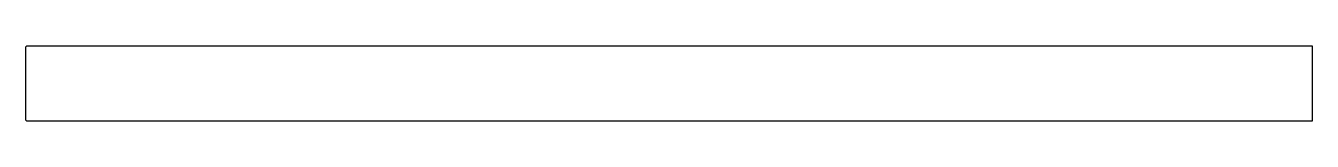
# Model space of a CAD drawing. Header units: millimetres. Extents: x 0 to 11974, y -350 to 350.
import ezdxf

# ---------------------------------------------------------------- set-up
doc = ezdxf.new("R2010")
doc.units = ezdxf.units.MM
doc.header["$LTSCALE"] = 10
doc.layers.add('MEMBERS', color=5, linetype='Continuous')

msp = doc.modelspace()

# ---------------------------------------------------------------- linework, layer by layer
at = {"layer": 'MEMBERS', "color": 3, "linetype": 'Continuous'}
for p, q in [((0, 343), (11, 350)), ((0, -343), (0, 343)), ((11, 350), (11974, 350)), ((11974, 350), (11974, -350)), ((11, -350), (0, -343)), ((11974, -350), (11, -350))]:
    msp.add_line(p, q, dxfattribs=at)

doc.saveas('drawing.dxf')
